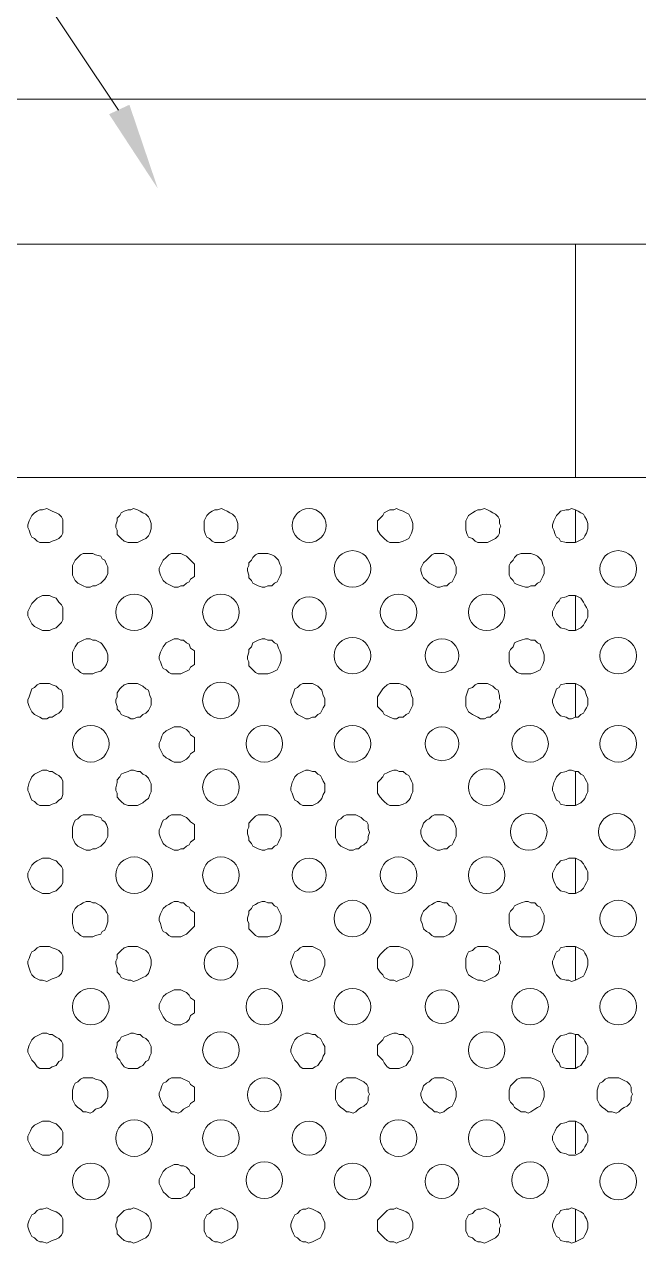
# Model space of a CAD drawing. Header units: inches. Extents: x 0.13 to 4.47, y 0.19 to 3.07.
# Drawn here: x 1.091 to 1.3013, y 1.0475 to 1.4662 of the extents above; entities that cross this region are included whole.
import ezdxf

# ---------------------------------------------------------------- set-up
doc = ezdxf.new("R2010")
doc.units = ezdxf.units.IN
doc.header["$MEASUREMENT"] = 0
doc.layers.add('PDF_PDF5_PDF12_PDF11_0', color=7, linetype='Continuous')
doc.layers.add('PDF_PDF5_PDF12_PDF11_PROYECCION 2', color=7, linetype='Continuous')

msp = doc.modelspace()

# ---------------------------------------------------------------- linework, layer by layer
at = {"layer": 'PDF_PDF5_PDF12_PDF11_0', "lineweight": 5}
for points in [[(1.05264, 1.48004), (1.09444, 1.48004), (1.12323, 1.43685)], [(1.6336, 1.44057), (0.48607, 1.44057)], [(1.6336, 1.39088), (0.48607, 1.39088)], [(1.27973, 1.39088), (1.27973, 1.311)], [(1.27973, 1.29986), (1.27973, 1.28871)], [(1.27973, 1.2706), (1.27973, 1.25852)], [(1.27973, 1.24041), (1.27973, 1.2288)], [(1.27973, 1.21023), (1.27973, 1.19862)], [(1.27973, 1.1805), (1.27973, 1.16843)], [(1.27973, 1.15032), (1.27973, 1.13871)], [(1.27973, 1.12013), (1.27973, 1.10852)], [(1.27973, 1.09041), (1.27973, 1.07927)], [(1.27973, 1.06023), (1.27973, 1.04908)]]:
    msp.add_lwpolyline(points, dxfattribs=at)
at = {"layer": 'PDF_PDF5_PDF12_PDF11_0', "transparency": 33554559}
msp.add_solid([(1.12694, 1.43871), (1.1367, 1.40992), (1.11998, 1.43546)], dxfattribs=at)
at = {"layer": 'PDF_PDF5_PDF12_PDF11_PROYECCION 2', "lineweight": 5}
for points in [[(0.45589, 1.311), (1.66425, 1.311), (1.66425, 1.00682), (0.45589, 1.00682)], [(1.10419, 1.29428), (1.10419, 1.29521), (1.10419, 1.2966), (1.10372, 1.29753), (1.1028, 1.29846), (1.10187, 1.29893), (1.10047, 1.29939), (1.09954, 1.29986), (1.09862, 1.30032), (1.09722, 1.29986), (1.09629, 1.29986), (1.09536, 1.29939), (1.09444, 1.29893), (1.09351, 1.298), (1.09304, 1.29707), (1.09258, 1.29614), (1.09211, 1.29475), (1.09211, 1.29382), (1.09258, 1.29289), (1.09304, 1.2915), (1.09351, 1.29057), (1.09444, 1.2901), (1.09536, 1.28917), (1.09629, 1.28871), (1.09722, 1.28871), (1.09862, 1.28871), (1.09954, 1.28871), (1.10047, 1.28917), (1.10187, 1.28964), (1.1028, 1.2901), (1.10372, 1.29103), (1.10419, 1.29196), (1.10419, 1.29335)], [(1.13437, 1.29428), (1.13437, 1.29521), (1.13391, 1.2966), (1.13345, 1.29753), (1.13252, 1.29846), (1.13159, 1.29893), (1.13066, 1.29939), (1.12973, 1.29986), (1.12834, 1.30032), (1.12741, 1.29986), (1.12648, 1.29986), (1.12509, 1.29939), (1.12416, 1.29893), (1.12369, 1.298), (1.12276, 1.29707), (1.12276, 1.29614), (1.1223, 1.29475), (1.1223, 1.29382), (1.12276, 1.29289), (1.12276, 1.2915), (1.12369, 1.29057), (1.12416, 1.2901), (1.12509, 1.28917), (1.12648, 1.28871), (1.12741, 1.28871), (1.12834, 1.28871), (1.12973, 1.28871), (1.13066, 1.28917), (1.13159, 1.28964), (1.13252, 1.2901), (1.13345, 1.29103), (1.13391, 1.29196), (1.13437, 1.29335)], [(1.1641, 1.29428), (1.1641, 1.29521), (1.16363, 1.2966), (1.16317, 1.29753), (1.16224, 1.29846), (1.16131, 1.29893), (1.16038, 1.29939), (1.15945, 1.29986), (1.15852, 1.30032), (1.15713, 1.29986), (1.1562, 1.29986), (1.15527, 1.29939), (1.15434, 1.29893), (1.15341, 1.298), (1.15295, 1.29707), (1.15249, 1.29614), (1.15249, 1.29475), (1.15249, 1.29382), (1.15249, 1.29289), (1.15295, 1.2915), (1.15341, 1.29057), (1.15434, 1.2901), (1.15527, 1.28917), (1.1562, 1.28871), (1.15713, 1.28871), (1.15852, 1.28871), (1.15945, 1.28871), (1.16038, 1.28917), (1.16131, 1.28964), (1.16224, 1.2901), (1.16317, 1.29103), (1.16363, 1.29196), (1.1641, 1.29335)], [(1.224, 1.29428), (1.224, 1.29521), (1.22354, 1.2966), (1.22307, 1.29753), (1.22261, 1.29846), (1.22168, 1.29893), (1.22075, 1.29939), (1.21936, 1.29986), (1.21843, 1.30032), (1.2175, 1.29986), (1.21611, 1.29986), (1.21518, 1.29939), (1.21425, 1.29893), (1.21379, 1.298), (1.21286, 1.29707), (1.21193, 1.29614), (1.21193, 1.29475), (1.21193, 1.29382), (1.21193, 1.29289), (1.21286, 1.2915), (1.21379, 1.29057), (1.21425, 1.2901), (1.21518, 1.28917), (1.21611, 1.28871), (1.2175, 1.28871), (1.21843, 1.28871), (1.21936, 1.28871), (1.22075, 1.28917), (1.22168, 1.28964), (1.22261, 1.2901), (1.22307, 1.29103), (1.22354, 1.29196), (1.224, 1.29335)], [(1.25419, 1.29428), (1.25373, 1.29521), (1.25373, 1.2966), (1.25326, 1.29753), (1.25233, 1.29846), (1.2514, 1.29893), (1.25047, 1.29939), (1.24955, 1.29986), (1.24862, 1.30032), (1.24722, 1.29986), (1.24629, 1.29986), (1.24537, 1.29939), (1.24444, 1.29893), (1.24304, 1.298), (1.24258, 1.29707), (1.24212, 1.29614), (1.24212, 1.29475), (1.24212, 1.29382), (1.24212, 1.29289), (1.24258, 1.2915), (1.24304, 1.29057), (1.24444, 1.2901), (1.24537, 1.28917), (1.24629, 1.28871), (1.24722, 1.28871), (1.24862, 1.28871), (1.24955, 1.28871), (1.25047, 1.28917), (1.2514, 1.28964), (1.25233, 1.2901), (1.25326, 1.29103), (1.25373, 1.29196), (1.25373, 1.29335)], [(1.28391, 1.29428), (1.28391, 1.29521), (1.28345, 1.2966), (1.28298, 1.29753), (1.28252, 1.29846), (1.28159, 1.29893), (1.28066, 1.29939), (1.27973, 1.29986), (1.27834, 1.30032), (1.27741, 1.29986), (1.27648, 1.29986), (1.27462, 1.29939), (1.27416, 1.29893), (1.27323, 1.298), (1.27277, 1.29707), (1.2723, 1.29614), (1.27184, 1.29475), (1.27184, 1.29382), (1.2723, 1.29289), (1.27277, 1.2915), (1.27323, 1.29057), (1.27416, 1.2901), (1.27462, 1.28917), (1.27648, 1.28871), (1.27741, 1.28871), (1.27834, 1.28871), (1.27973, 1.28871), (1.28066, 1.28917), (1.28159, 1.28964), (1.28252, 1.2901), (1.28298, 1.29103), (1.28345, 1.29196), (1.28391, 1.29335)], [(1.11951, 1.27942), (1.11951, 1.28035), (1.11905, 1.28128), (1.11858, 1.28267), (1.11766, 1.28314), (1.11719, 1.28407), (1.11533, 1.28453), (1.11441, 1.28499), (1.11348, 1.28499), (1.11208, 1.28499), (1.11115, 1.28499), (1.11023, 1.28453), (1.1093, 1.2836), (1.10837, 1.28267), (1.1079, 1.28174), (1.10744, 1.28082), (1.10744, 1.27989), (1.10744, 1.27896), (1.10744, 1.27756), (1.1079, 1.27664), (1.10837, 1.27571), (1.1093, 1.27478), (1.11023, 1.27431), (1.11115, 1.27385), (1.11208, 1.27338), (1.11348, 1.27338), (1.11441, 1.27385), (1.11533, 1.27385), (1.11719, 1.27478), (1.11766, 1.27524), (1.11858, 1.27617), (1.11905, 1.2771), (1.11951, 1.27803)], [(1.14924, 1.27942), (1.14924, 1.28035), (1.14924, 1.28128), (1.14784, 1.28267), (1.14738, 1.28314), (1.14645, 1.28407), (1.14552, 1.28453), (1.14459, 1.28499), (1.14366, 1.28499), (1.14227, 1.28499), (1.14134, 1.28499), (1.14041, 1.28453), (1.13948, 1.2836), (1.13855, 1.28267), (1.13809, 1.28174), (1.13763, 1.28082), (1.13716, 1.27989), (1.13716, 1.27896), (1.13763, 1.27756), (1.13809, 1.27664), (1.13855, 1.27571), (1.13948, 1.27478), (1.14041, 1.27431), (1.14134, 1.27385), (1.14227, 1.27338), (1.14366, 1.27338), (1.14459, 1.27385), (1.14552, 1.27385), (1.14645, 1.27478), (1.14738, 1.27524), (1.14784, 1.27617), (1.14924, 1.2771), (1.14924, 1.27803)], [(1.17896, 1.27942), (1.17896, 1.28035), (1.17849, 1.28128), (1.17803, 1.28267), (1.17756, 1.28314), (1.17663, 1.28407), (1.17571, 1.28453), (1.17431, 1.28499), (1.17338, 1.28499), (1.17246, 1.28499), (1.17106, 1.28499), (1.17013, 1.28453), (1.1692, 1.2836), (1.16874, 1.28267), (1.16781, 1.28174), (1.16781, 1.28082), (1.16735, 1.27989), (1.16735, 1.27896), (1.16781, 1.27756), (1.16781, 1.27664), (1.16874, 1.27571), (1.1692, 1.27478), (1.17013, 1.27431), (1.17106, 1.27385), (1.17246, 1.27338), (1.17338, 1.27338), (1.17431, 1.27385), (1.17571, 1.27385), (1.17663, 1.27478), (1.17756, 1.27524), (1.17803, 1.27617), (1.17849, 1.2771), (1.17896, 1.27803)], [(1.23886, 1.27942), (1.23886, 1.28035), (1.2384, 1.28128), (1.23794, 1.28267), (1.23747, 1.28314), (1.23654, 1.28407), (1.23561, 1.28453), (1.23468, 1.28499), (1.23329, 1.28499), (1.23236, 1.28499), (1.23143, 1.28499), (1.23051, 1.28453), (1.22958, 1.2836), (1.22865, 1.28267), (1.22772, 1.28174), (1.22725, 1.28082), (1.22679, 1.27989), (1.22679, 1.27896), (1.22725, 1.27756), (1.22772, 1.27664), (1.22865, 1.27571), (1.22958, 1.27478), (1.23051, 1.27431), (1.23143, 1.27385), (1.23236, 1.27338), (1.23329, 1.27338), (1.23468, 1.27385), (1.23561, 1.27385), (1.23654, 1.27478), (1.23747, 1.27524), (1.23794, 1.27617), (1.2384, 1.2771), (1.23886, 1.27803)], [(1.26905, 1.27942), (1.26905, 1.28035), (1.26859, 1.28128), (1.26812, 1.28267), (1.26766, 1.28314), (1.26673, 1.28407), (1.2658, 1.28453), (1.26441, 1.28499), (1.26348, 1.28499), (1.26255, 1.28499), (1.26116, 1.28499), (1.25976, 1.28453), (1.25883, 1.2836), (1.25837, 1.28267), (1.25744, 1.28174), (1.25698, 1.28082), (1.25698, 1.27989), (1.25698, 1.27896), (1.25698, 1.27756), (1.25744, 1.27664), (1.25837, 1.27571), (1.25883, 1.27478), (1.25976, 1.27431), (1.26116, 1.27385), (1.26255, 1.27338), (1.26348, 1.27338), (1.26441, 1.27385), (1.2658, 1.27385), (1.26673, 1.27478), (1.26766, 1.27524), (1.26812, 1.27617), (1.26859, 1.2771), (1.26905, 1.27803)], [(1.10419, 1.2641), (1.10419, 1.26549), (1.10419, 1.26642), (1.10372, 1.26735), (1.1028, 1.26828), (1.10187, 1.26967), (1.10047, 1.27013), (1.09954, 1.2706), (1.09862, 1.2706), (1.09722, 1.2706), (1.09629, 1.27013), (1.09536, 1.26967), (1.09444, 1.26874), (1.09351, 1.26781), (1.09304, 1.26688), (1.09258, 1.26595), (1.09211, 1.26503), (1.09211, 1.26363), (1.09258, 1.2627), (1.09304, 1.26177), (1.09351, 1.26085), (1.09444, 1.25992), (1.09536, 1.25945), (1.09629, 1.25899), (1.09722, 1.25852), (1.09862, 1.25852), (1.09954, 1.25852), (1.10047, 1.25899), (1.10187, 1.25945), (1.1028, 1.26038), (1.10372, 1.26131), (1.10419, 1.26224), (1.10419, 1.26317)], [(1.28391, 1.2641), (1.28391, 1.26549), (1.28345, 1.26642), (1.28298, 1.26735), (1.28252, 1.26828), (1.28159, 1.26967), (1.28066, 1.27013), (1.27973, 1.2706), (1.27834, 1.2706), (1.27741, 1.2706), (1.27648, 1.27013), (1.27462, 1.26967), (1.27416, 1.26874), (1.27323, 1.26781), (1.27277, 1.26688), (1.2723, 1.26595), (1.27184, 1.26503), (1.27184, 1.26363), (1.2723, 1.2627), (1.27277, 1.26177), (1.27323, 1.26085), (1.27416, 1.25992), (1.27462, 1.25945), (1.27648, 1.25899), (1.27741, 1.25852), (1.27834, 1.25852), (1.27973, 1.25852), (1.28066, 1.25899), (1.28159, 1.25945), (1.28252, 1.26038), (1.28298, 1.26131), (1.28345, 1.26224), (1.28391, 1.26317)], [(1.11951, 1.24924), (1.11951, 1.25016), (1.11905, 1.25156), (1.11858, 1.25249), (1.11766, 1.25388), (1.11719, 1.25434), (1.11533, 1.25527), (1.11441, 1.25527), (1.11348, 1.25574), (1.11208, 1.25574), (1.11115, 1.25527), (1.11023, 1.25481), (1.1093, 1.25434), (1.10837, 1.25295), (1.1079, 1.25202), (1.10744, 1.25109), (1.10744, 1.2497), (1.10744, 1.24877), (1.10744, 1.24784), (1.1079, 1.24645), (1.10837, 1.24552), (1.1093, 1.24506), (1.11023, 1.24413), (1.11115, 1.24366), (1.11208, 1.24366), (1.11348, 1.24366), (1.11441, 1.24366), (1.11533, 1.24413), (1.11719, 1.24459), (1.11766, 1.24506), (1.11858, 1.24599), (1.11905, 1.24691), (1.11951, 1.24831)], [(1.14924, 1.24924), (1.14924, 1.25016), (1.14924, 1.25156), (1.14784, 1.25249), (1.14738, 1.25388), (1.14645, 1.25434), (1.14552, 1.25527), (1.14459, 1.25527), (1.14366, 1.25574), (1.14227, 1.25574), (1.14134, 1.25527), (1.14041, 1.25481), (1.13948, 1.25434), (1.13855, 1.25295), (1.13809, 1.25202), (1.13763, 1.25109), (1.13716, 1.2497), (1.13716, 1.24877), (1.13763, 1.24784), (1.13809, 1.24645), (1.13855, 1.24552), (1.13948, 1.24506), (1.14041, 1.24413), (1.14134, 1.24366), (1.14227, 1.24366), (1.14366, 1.24366), (1.14459, 1.24366), (1.14552, 1.24413), (1.14645, 1.24459), (1.14738, 1.24506), (1.14784, 1.24599), (1.14924, 1.24691), (1.14924, 1.24831)], [(1.17896, 1.24924), (1.17896, 1.25016), (1.17849, 1.25156), (1.17803, 1.25249), (1.17756, 1.25388), (1.17663, 1.25434), (1.17571, 1.25527), (1.17431, 1.25527), (1.17338, 1.25574), (1.17246, 1.25574), (1.17106, 1.25527), (1.17013, 1.25481), (1.1692, 1.25434), (1.16874, 1.25295), (1.16781, 1.25202), (1.16781, 1.25109), (1.16735, 1.2497), (1.16735, 1.24877), (1.16781, 1.24784), (1.16781, 1.24645), (1.16874, 1.24552), (1.1692, 1.24506), (1.17013, 1.24413), (1.17106, 1.24366), (1.17246, 1.24366), (1.17338, 1.24366), (1.17431, 1.24366), (1.17571, 1.24413), (1.17663, 1.24459), (1.17756, 1.24506), (1.17803, 1.24599), (1.17849, 1.24691), (1.17896, 1.24831)], [(1.26905, 1.24924), (1.26905, 1.25016), (1.26859, 1.25156), (1.26812, 1.25249), (1.26766, 1.25388), (1.26673, 1.25434), (1.2658, 1.25527), (1.26441, 1.25527), (1.26348, 1.25574), (1.26255, 1.25574), (1.26116, 1.25527), (1.25976, 1.25481), (1.25883, 1.25434), (1.25837, 1.25295), (1.25744, 1.25202), (1.25698, 1.25109), (1.25698, 1.2497), (1.25698, 1.24877), (1.25698, 1.24784), (1.25744, 1.24645), (1.25837, 1.24552), (1.25883, 1.24506), (1.25976, 1.24413), (1.26116, 1.24366), (1.26255, 1.24366), (1.26348, 1.24366), (1.26441, 1.24366), (1.2658, 1.24413), (1.26673, 1.24459), (1.26766, 1.24506), (1.26812, 1.24599), (1.26859, 1.24691), (1.26905, 1.24831)], [(1.10419, 1.23438), (1.10419, 1.2353), (1.10419, 1.23623), (1.10372, 1.23809), (1.1028, 1.23855), (1.10187, 1.23948), (1.10047, 1.23995), (1.09954, 1.24041), (1.09862, 1.24041), (1.09722, 1.24041), (1.09629, 1.24041), (1.09536, 1.23995), (1.09444, 1.23902), (1.09351, 1.23855), (1.09304, 1.23716), (1.09258, 1.23577), (1.09211, 1.23484), (1.09211, 1.23391), (1.09258, 1.23252), (1.09304, 1.23159), (1.09351, 1.23066), (1.09444, 1.22973), (1.09536, 1.22927), (1.09629, 1.2288), (1.09722, 1.22834), (1.09862, 1.22834), (1.09954, 1.2288), (1.10047, 1.2288), (1.10187, 1.22973), (1.1028, 1.2302), (1.10372, 1.23112), (1.10419, 1.23205), (1.10419, 1.23298)], [(1.13437, 1.23438), (1.13437, 1.2353), (1.13391, 1.23623), (1.13345, 1.23809), (1.13252, 1.23855), (1.13159, 1.23948), (1.13066, 1.23995), (1.12973, 1.24041), (1.12834, 1.24041), (1.12741, 1.24041), (1.12648, 1.24041), (1.12509, 1.23995), (1.12416, 1.23902), (1.12369, 1.23855), (1.12276, 1.23716), (1.12276, 1.23577), (1.1223, 1.23484), (1.1223, 1.23391), (1.12276, 1.23252), (1.12276, 1.23159), (1.12369, 1.23066), (1.12416, 1.22973), (1.12509, 1.22927), (1.12648, 1.2288), (1.12741, 1.22834), (1.12834, 1.22834), (1.12973, 1.2288), (1.13066, 1.2288), (1.13159, 1.22973), (1.13252, 1.2302), (1.13345, 1.23112), (1.13391, 1.23205), (1.13437, 1.23298)], [(1.19382, 1.23438), (1.19382, 1.2353), (1.19335, 1.23623), (1.19289, 1.23809), (1.19242, 1.23855), (1.1915, 1.23948), (1.19057, 1.23995), (1.18964, 1.24041), (1.18824, 1.24041), (1.18732, 1.24041), (1.18639, 1.24041), (1.18546, 1.23995), (1.18453, 1.23902), (1.1836, 1.23855), (1.18314, 1.23716), (1.18267, 1.23577), (1.18221, 1.23484), (1.18221, 1.23391), (1.18267, 1.23252), (1.18314, 1.23159), (1.1836, 1.23066), (1.18453, 1.22973), (1.18546, 1.22927), (1.18639, 1.2288), (1.18732, 1.22834), (1.18824, 1.22834), (1.18964, 1.2288), (1.19057, 1.2288), (1.1915, 1.22973), (1.19242, 1.2302), (1.19289, 1.23112), (1.19335, 1.23205), (1.19382, 1.23298)], [(1.224, 1.23438), (1.224, 1.2353), (1.22354, 1.23623), (1.22307, 1.23809), (1.22261, 1.23855), (1.22168, 1.23948), (1.22075, 1.23995), (1.21936, 1.24041), (1.21843, 1.24041), (1.2175, 1.24041), (1.21611, 1.24041), (1.21518, 1.23995), (1.21425, 1.23902), (1.21379, 1.23855), (1.21286, 1.23716), (1.21193, 1.23577), (1.21193, 1.23484), (1.21193, 1.23391), (1.21193, 1.23252), (1.21286, 1.23159), (1.21379, 1.23066), (1.21425, 1.22973), (1.21518, 1.22927), (1.21611, 1.2288), (1.2175, 1.22834), (1.21843, 1.22834), (1.21936, 1.2288), (1.22075, 1.2288), (1.22168, 1.22973), (1.22261, 1.2302), (1.22307, 1.23112), (1.22354, 1.23205), (1.224, 1.23298)], [(1.25419, 1.23438), (1.25373, 1.2353), (1.25373, 1.23623), (1.25326, 1.23809), (1.25233, 1.23855), (1.2514, 1.23948), (1.25047, 1.23995), (1.24955, 1.24041), (1.24862, 1.24041), (1.24722, 1.24041), (1.24629, 1.24041), (1.24537, 1.23995), (1.24444, 1.23902), (1.24304, 1.23855), (1.24258, 1.23716), (1.24212, 1.23577), (1.24212, 1.23484), (1.24212, 1.23391), (1.24212, 1.23252), (1.24258, 1.23159), (1.24304, 1.23066), (1.24444, 1.22973), (1.24537, 1.22927), (1.24629, 1.2288), (1.24722, 1.22834), (1.24862, 1.22834), (1.24955, 1.2288), (1.25047, 1.2288), (1.2514, 1.22973), (1.25233, 1.2302), (1.25326, 1.23112), (1.25373, 1.23205), (1.25373, 1.23298)], [(1.28391, 1.23438), (1.28391, 1.2353), (1.28345, 1.23623), (1.28298, 1.23809), (1.28252, 1.23855), (1.28159, 1.23948), (1.28066, 1.23995), (1.27973, 1.24041), (1.27834, 1.24041), (1.27741, 1.24041), (1.27648, 1.24041), (1.27462, 1.23995), (1.27416, 1.23902), (1.27323, 1.23855), (1.27277, 1.23716), (1.2723, 1.23577), (1.27184, 1.23484), (1.27184, 1.23391), (1.2723, 1.23252), (1.27277, 1.23159), (1.27323, 1.23066), (1.27416, 1.22973), (1.27462, 1.22927), (1.27648, 1.2288), (1.27741, 1.22834), (1.27834, 1.22834), (1.27973, 1.2288), (1.28066, 1.2288), (1.28159, 1.22973), (1.28252, 1.2302), (1.28298, 1.23112), (1.28345, 1.23205), (1.28391, 1.23298)], [(1.14924, 1.21905), (1.14924, 1.22044), (1.14924, 1.22184), (1.14784, 1.22277), (1.14738, 1.22369), (1.14645, 1.22462), (1.14552, 1.22509), (1.14459, 1.22555), (1.14366, 1.22555), (1.14227, 1.22555), (1.14134, 1.22509), (1.14041, 1.22462), (1.13948, 1.22416), (1.13855, 1.22323), (1.13809, 1.2223), (1.13763, 1.22091), (1.13716, 1.21998), (1.13716, 1.21859), (1.13763, 1.21766), (1.13809, 1.21673), (1.13855, 1.2158), (1.13948, 1.21487), (1.14041, 1.21441), (1.14134, 1.21394), (1.14227, 1.21348), (1.14366, 1.21348), (1.14459, 1.21348), (1.14552, 1.21394), (1.14645, 1.21441), (1.14738, 1.21533), (1.14784, 1.21626), (1.14924, 1.21719), (1.14924, 1.21812)], [(1.10419, 1.20419), (1.10419, 1.20605), (1.10419, 1.20698), (1.10372, 1.2079), (1.1028, 1.20883), (1.10187, 1.2093), (1.10047, 1.21023), (1.09954, 1.21023), (1.09862, 1.21069), (1.09722, 1.21069), (1.09629, 1.21023), (1.09536, 1.20976), (1.09444, 1.2093), (1.09351, 1.20837), (1.09304, 1.20744), (1.09258, 1.20651), (1.09211, 1.20465), (1.09211, 1.20372), (1.09258, 1.2028), (1.09304, 1.2014), (1.09351, 1.20047), (1.09444, 1.20001), (1.09536, 1.19908), (1.09629, 1.19862), (1.09722, 1.19862), (1.09862, 1.19862), (1.09954, 1.19862), (1.10047, 1.19908), (1.10187, 1.19955), (1.1028, 1.20047), (1.10372, 1.20094), (1.10419, 1.20233), (1.10419, 1.20326)], [(1.13437, 1.20419), (1.13437, 1.20605), (1.13391, 1.20698), (1.13345, 1.2079), (1.13252, 1.20883), (1.13159, 1.2093), (1.13066, 1.21023), (1.12973, 1.21023), (1.12834, 1.21069), (1.12741, 1.21069), (1.12648, 1.21023), (1.12509, 1.20976), (1.12416, 1.2093), (1.12369, 1.20837), (1.12276, 1.20744), (1.12276, 1.20651), (1.1223, 1.20465), (1.1223, 1.20372), (1.12276, 1.2028), (1.12276, 1.2014), (1.12369, 1.20047), (1.12416, 1.20001), (1.12509, 1.19908), (1.12648, 1.19862), (1.12741, 1.19862), (1.12834, 1.19862), (1.12973, 1.19862), (1.13066, 1.19908), (1.13159, 1.19955), (1.13252, 1.20047), (1.13345, 1.20094), (1.13391, 1.20233), (1.13437, 1.20326)], [(1.19382, 1.20419), (1.19382, 1.20605), (1.19335, 1.20698), (1.19289, 1.2079), (1.19242, 1.20883), (1.1915, 1.2093), (1.19057, 1.21023), (1.18964, 1.21023), (1.18824, 1.21069), (1.18732, 1.21069), (1.18639, 1.21023), (1.18546, 1.20976), (1.18453, 1.2093), (1.1836, 1.20837), (1.18314, 1.20744), (1.18267, 1.20651), (1.18221, 1.20465), (1.18221, 1.20372), (1.18267, 1.2028), (1.18314, 1.2014), (1.1836, 1.20047), (1.18453, 1.20001), (1.18546, 1.19908), (1.18639, 1.19862), (1.18732, 1.19862), (1.18824, 1.19862), (1.18964, 1.19862), (1.19057, 1.19908), (1.1915, 1.19955), (1.19242, 1.20047), (1.19289, 1.20094), (1.19335, 1.20233), (1.19382, 1.20326)], [(1.224, 1.20419), (1.224, 1.20605), (1.22354, 1.20698), (1.22307, 1.2079), (1.22261, 1.20883), (1.22168, 1.2093), (1.22075, 1.21023), (1.21936, 1.21023), (1.21843, 1.21069), (1.2175, 1.21069), (1.21611, 1.21023), (1.21518, 1.20976), (1.21425, 1.2093), (1.21379, 1.20837), (1.21286, 1.20744), (1.21193, 1.20651), (1.21193, 1.20465), (1.21193, 1.20372), (1.21193, 1.2028), (1.21286, 1.2014), (1.21379, 1.20047), (1.21425, 1.20001), (1.21518, 1.19908), (1.21611, 1.19862), (1.2175, 1.19862), (1.21843, 1.19862), (1.21936, 1.19862), (1.22075, 1.19908), (1.22168, 1.19955), (1.22261, 1.20047), (1.22307, 1.20094), (1.22354, 1.20233), (1.224, 1.20326)], [(1.28391, 1.20419), (1.28391, 1.20605), (1.28345, 1.20698), (1.28298, 1.2079), (1.28252, 1.20883), (1.28159, 1.2093), (1.28066, 1.21023), (1.27973, 1.21023), (1.27834, 1.21069), (1.27741, 1.21069), (1.27648, 1.21023), (1.27462, 1.20976), (1.27416, 1.2093), (1.27323, 1.20837), (1.27277, 1.20744), (1.2723, 1.20651), (1.27184, 1.20465), (1.27184, 1.20372), (1.2723, 1.2028), (1.27277, 1.2014), (1.27323, 1.20047), (1.27416, 1.20001), (1.27462, 1.19908), (1.27648, 1.19862), (1.27741, 1.19862), (1.27834, 1.19862), (1.27973, 1.19862), (1.28066, 1.19908), (1.28159, 1.19955), (1.28252, 1.20047), (1.28298, 1.20094), (1.28345, 1.20233), (1.28391, 1.20326)], [(1.11951, 1.18933), (1.11951, 1.19072), (1.11905, 1.19211), (1.11858, 1.19304), (1.11766, 1.19351), (1.11719, 1.19444), (1.11533, 1.1949), (1.11441, 1.19537), (1.11348, 1.19537), (1.11208, 1.19537), (1.11115, 1.19537), (1.11023, 1.1949), (1.1093, 1.19397), (1.10837, 1.19351), (1.1079, 1.19258), (1.10744, 1.19119), (1.10744, 1.19026), (1.10744, 1.18886), (1.10744, 1.18747), (1.1079, 1.18654), (1.10837, 1.18561), (1.1093, 1.18468), (1.11023, 1.18422), (1.11115, 1.18376), (1.11208, 1.18329), (1.11348, 1.18329), (1.11441, 1.18376), (1.11533, 1.18376), (1.11719, 1.18468), (1.11766, 1.18515), (1.11858, 1.18608), (1.11905, 1.18701), (1.11951, 1.18794)], [(1.14924, 1.18933), (1.14924, 1.19072), (1.14924, 1.19211), (1.14784, 1.19304), (1.14738, 1.19351), (1.14645, 1.19444), (1.14552, 1.1949), (1.14459, 1.19537), (1.14366, 1.19537), (1.14227, 1.19537), (1.14134, 1.19537), (1.14041, 1.1949), (1.13948, 1.19397), (1.13855, 1.19351), (1.13809, 1.19258), (1.13763, 1.19119), (1.13716, 1.19026), (1.13716, 1.18886), (1.13763, 1.18747), (1.13809, 1.18654), (1.13855, 1.18561), (1.13948, 1.18468), (1.14041, 1.18422), (1.14134, 1.18376), (1.14227, 1.18329), (1.14366, 1.18329), (1.14459, 1.18376), (1.14552, 1.18376), (1.14645, 1.18468), (1.14738, 1.18515), (1.14784, 1.18608), (1.14924, 1.18701), (1.14924, 1.18794)], [(1.17896, 1.18933), (1.17896, 1.19072), (1.17849, 1.19211), (1.17803, 1.19304), (1.17756, 1.19351), (1.17663, 1.19444), (1.17571, 1.1949), (1.17431, 1.19537), (1.17338, 1.19537), (1.17246, 1.19537), (1.17106, 1.19537), (1.17013, 1.1949), (1.1692, 1.19397), (1.16874, 1.19351), (1.16781, 1.19258), (1.16781, 1.19119), (1.16735, 1.19026), (1.16735, 1.18886), (1.16781, 1.18747), (1.16781, 1.18654), (1.16874, 1.18561), (1.1692, 1.18468), (1.17013, 1.18422), (1.17106, 1.18376), (1.17246, 1.18329), (1.17338, 1.18329), (1.17431, 1.18376), (1.17571, 1.18376), (1.17663, 1.18468), (1.17756, 1.18515), (1.17803, 1.18608), (1.17849, 1.18701), (1.17896, 1.18794)], [(1.20914, 1.18933), (1.20868, 1.19072), (1.20868, 1.19211), (1.20821, 1.19304), (1.20729, 1.19351), (1.20636, 1.19444), (1.20543, 1.1949), (1.2045, 1.19537), (1.20357, 1.19537), (1.20218, 1.19537), (1.20125, 1.19537), (1.20032, 1.1949), (1.19939, 1.19397), (1.19846, 1.19351), (1.198, 1.19258), (1.19753, 1.19119), (1.19753, 1.19026), (1.19753, 1.18886), (1.19753, 1.18747), (1.198, 1.18654), (1.19846, 1.18561), (1.19939, 1.18468), (1.20032, 1.18422), (1.20125, 1.18376), (1.20218, 1.18329), (1.20357, 1.18329), (1.2045, 1.18376), (1.20543, 1.18376), (1.20636, 1.18468), (1.20729, 1.18515), (1.20821, 1.18608), (1.20868, 1.18701), (1.20868, 1.18794)], [(1.23886, 1.18933), (1.23886, 1.19072), (1.2384, 1.19211), (1.23794, 1.19304), (1.23747, 1.19351), (1.23654, 1.19444), (1.23561, 1.1949), (1.23468, 1.19537), (1.23329, 1.19537), (1.23236, 1.19537), (1.23143, 1.19537), (1.23051, 1.1949), (1.22958, 1.19397), (1.22865, 1.19351), (1.22772, 1.19258), (1.22725, 1.19119), (1.22679, 1.19026), (1.22679, 1.18886), (1.22725, 1.18747), (1.22772, 1.18654), (1.22865, 1.18561), (1.22958, 1.18468), (1.23051, 1.18422), (1.23143, 1.18376), (1.23236, 1.18329), (1.23329, 1.18329), (1.23468, 1.18376), (1.23561, 1.18376), (1.23654, 1.18468), (1.23747, 1.18515), (1.23794, 1.18608), (1.2384, 1.18701), (1.23886, 1.18794)], [(1.10419, 1.17493), (1.10419, 1.17586), (1.10419, 1.17679), (1.10372, 1.17772), (1.1028, 1.17865), (1.10187, 1.17958), (1.10047, 1.18004), (1.09954, 1.1805), (1.09862, 1.1805), (1.09722, 1.1805), (1.09629, 1.18004), (1.09536, 1.17958), (1.09444, 1.17911), (1.09351, 1.17818), (1.09304, 1.17725), (1.09258, 1.17633), (1.09211, 1.1754), (1.09211, 1.174), (1.09258, 1.17261), (1.09304, 1.17168), (1.09351, 1.17075), (1.09444, 1.16982), (1.09536, 1.16936), (1.09629, 1.16889), (1.09722, 1.16843), (1.09862, 1.16843), (1.09954, 1.16843), (1.10047, 1.16889), (1.10187, 1.16936), (1.1028, 1.17029), (1.10372, 1.17122), (1.10419, 1.17215), (1.10419, 1.17307)], [(1.28391, 1.17493), (1.28391, 1.17586), (1.28345, 1.17679), (1.28298, 1.17772), (1.28252, 1.17865), (1.28159, 1.17958), (1.28066, 1.18004), (1.27973, 1.1805), (1.27834, 1.1805), (1.27741, 1.1805), (1.27648, 1.18004), (1.27462, 1.17958), (1.27416, 1.17911), (1.27323, 1.17818), (1.27277, 1.17725), (1.2723, 1.17633), (1.27184, 1.1754), (1.27184, 1.174), (1.2723, 1.17261), (1.27277, 1.17168), (1.27323, 1.17075), (1.27416, 1.16982), (1.27462, 1.16936), (1.27648, 1.16889), (1.27741, 1.16843), (1.27834, 1.16843), (1.27973, 1.16843), (1.28066, 1.16889), (1.28159, 1.16936), (1.28252, 1.17029), (1.28298, 1.17122), (1.28345, 1.17215), (1.28391, 1.17307)], [(1.11951, 1.15961), (1.11951, 1.161), (1.11905, 1.16193), (1.11858, 1.16286), (1.11766, 1.16379), (1.11719, 1.16425), (1.11533, 1.16518), (1.11441, 1.16518), (1.11348, 1.16564), (1.11208, 1.16564), (1.11115, 1.16518), (1.11023, 1.16472), (1.1093, 1.16425), (1.10837, 1.16332), (1.1079, 1.16239), (1.10744, 1.16146), (1.10744, 1.16007), (1.10744, 1.15914), (1.10744, 1.15821), (1.1079, 1.15636), (1.10837, 1.15543), (1.1093, 1.15496), (1.11023, 1.15403), (1.11115, 1.15357), (1.11208, 1.15357), (1.11348, 1.15357), (1.11441, 1.15357), (1.11533, 1.15403), (1.11719, 1.1545), (1.11766, 1.15543), (1.11858, 1.15589), (1.11905, 1.15728), (1.11951, 1.15868)], [(1.14924, 1.15961), (1.14924, 1.161), (1.14924, 1.16193), (1.14784, 1.16286), (1.14738, 1.16379), (1.14645, 1.16425), (1.14552, 1.16518), (1.14459, 1.16518), (1.14366, 1.16564), (1.14227, 1.16564), (1.14134, 1.16518), (1.14041, 1.16472), (1.13948, 1.16425), (1.13855, 1.16332), (1.13809, 1.16239), (1.13763, 1.16146), (1.13716, 1.16007), (1.13716, 1.15914), (1.13763, 1.15821), (1.13809, 1.15636), (1.13855, 1.15543), (1.13948, 1.15496), (1.14041, 1.15403), (1.14134, 1.15357), (1.14227, 1.15357), (1.14366, 1.15357), (1.14459, 1.15357), (1.14552, 1.15403), (1.14645, 1.1545), (1.14738, 1.15543), (1.14784, 1.15589), (1.14924, 1.15728), (1.14924, 1.15868)], [(1.17896, 1.15961), (1.17896, 1.161), (1.17849, 1.16193), (1.17803, 1.16286), (1.17756, 1.16379), (1.17663, 1.16425), (1.17571, 1.16518), (1.17431, 1.16518), (1.17338, 1.16564), (1.17246, 1.16564), (1.17106, 1.16518), (1.17013, 1.16472), (1.1692, 1.16425), (1.16874, 1.16332), (1.16781, 1.16239), (1.16781, 1.16146), (1.16735, 1.16007), (1.16735, 1.15914), (1.16781, 1.15821), (1.16781, 1.15636), (1.16874, 1.15543), (1.1692, 1.15496), (1.17013, 1.15403), (1.17106, 1.15357), (1.17246, 1.15357), (1.17338, 1.15357), (1.17431, 1.15357), (1.17571, 1.15403), (1.17663, 1.1545), (1.17756, 1.15543), (1.17803, 1.15589), (1.17849, 1.15728), (1.17896, 1.15868)], [(1.23886, 1.15961), (1.23886, 1.161), (1.2384, 1.16193), (1.23794, 1.16286), (1.23747, 1.16379), (1.23654, 1.16425), (1.23561, 1.16518), (1.23468, 1.16518), (1.23329, 1.16564), (1.23236, 1.16564), (1.23143, 1.16518), (1.23051, 1.16472), (1.22958, 1.16425), (1.22865, 1.16332), (1.22772, 1.16239), (1.22725, 1.16146), (1.22679, 1.16007), (1.22679, 1.15914), (1.22725, 1.15821), (1.22772, 1.15636), (1.22865, 1.15543), (1.22958, 1.15496), (1.23051, 1.15403), (1.23143, 1.15357), (1.23236, 1.15357), (1.23329, 1.15357), (1.23468, 1.15357), (1.23561, 1.15403), (1.23654, 1.1545), (1.23747, 1.15543), (1.23794, 1.15589), (1.2384, 1.15728), (1.23886, 1.15868)], [(1.26905, 1.15961), (1.26905, 1.161), (1.26859, 1.16193), (1.26812, 1.16286), (1.26766, 1.16379), (1.26673, 1.16425), (1.2658, 1.16518), (1.26441, 1.16518), (1.26348, 1.16564), (1.26255, 1.16564), (1.26116, 1.16518), (1.25976, 1.16472), (1.25883, 1.16425), (1.25837, 1.16332), (1.25744, 1.16239), (1.25698, 1.16146), (1.25698, 1.16007), (1.25698, 1.15914), (1.25698, 1.15821), (1.25744, 1.15636), (1.25837, 1.15543), (1.25883, 1.15496), (1.25976, 1.15403), (1.26116, 1.15357), (1.26255, 1.15357), (1.26348, 1.15357), (1.26441, 1.15357), (1.2658, 1.15403), (1.26673, 1.1545), (1.26766, 1.15543), (1.26812, 1.15589), (1.26859, 1.15728), (1.26905, 1.15868)], [(1.10419, 1.14475), (1.10419, 1.14567), (1.10419, 1.14707), (1.10372, 1.148), (1.1028, 1.14893), (1.10187, 1.14939), (1.10047, 1.14985), (1.09954, 1.15032), (1.09862, 1.15032), (1.09722, 1.15032), (1.09629, 1.15032), (1.09536, 1.14985), (1.09444, 1.14893), (1.09351, 1.14846), (1.09304, 1.14753), (1.09258, 1.14614), (1.09211, 1.14521), (1.09211, 1.14428), (1.09258, 1.14289), (1.09304, 1.1415), (1.09351, 1.14057), (1.09444, 1.13964), (1.09536, 1.13917), (1.09629, 1.13871), (1.09722, 1.13871), (1.09862, 1.13824), (1.09954, 1.13871), (1.10047, 1.13917), (1.10187, 1.13964), (1.1028, 1.1401), (1.10372, 1.14103), (1.10419, 1.14242), (1.10419, 1.14382)], [(1.13437, 1.14475), (1.13437, 1.14567), (1.13391, 1.14707), (1.13345, 1.148), (1.13252, 1.14893), (1.13159, 1.14939), (1.13066, 1.14985), (1.12973, 1.15032), (1.12834, 1.15032), (1.12741, 1.15032), (1.12648, 1.15032), (1.12509, 1.14985), (1.12416, 1.14893), (1.12369, 1.14846), (1.12276, 1.14753), (1.12276, 1.14614), (1.1223, 1.14521), (1.1223, 1.14428), (1.12276, 1.14289), (1.12276, 1.1415), (1.12369, 1.14057), (1.12416, 1.13964), (1.12509, 1.13917), (1.12648, 1.13871), (1.12741, 1.13871), (1.12834, 1.13824), (1.12973, 1.13871), (1.13066, 1.13917), (1.13159, 1.13964), (1.13252, 1.1401), (1.13345, 1.14103), (1.13391, 1.14242), (1.13437, 1.14382)], [(1.19382, 1.14475), (1.19382, 1.14567), (1.19335, 1.14707), (1.19289, 1.148), (1.19242, 1.14893), (1.1915, 1.14939), (1.19057, 1.14985), (1.18964, 1.15032), (1.18824, 1.15032), (1.18732, 1.15032), (1.18639, 1.15032), (1.18546, 1.14985), (1.18453, 1.14893), (1.1836, 1.14846), (1.18314, 1.14753), (1.18267, 1.14614), (1.18221, 1.14521), (1.18221, 1.14428), (1.18267, 1.14289), (1.18314, 1.1415), (1.1836, 1.14057), (1.18453, 1.13964), (1.18546, 1.13917), (1.18639, 1.13871), (1.18732, 1.13871), (1.18824, 1.13824), (1.18964, 1.13871), (1.19057, 1.13917), (1.1915, 1.13964), (1.19242, 1.1401), (1.19289, 1.14103), (1.19335, 1.14242), (1.19382, 1.14382)], [(1.224, 1.14475), (1.224, 1.14567), (1.22354, 1.14707), (1.22307, 1.148), (1.22261, 1.14893), (1.22168, 1.14939), (1.22075, 1.14985), (1.21936, 1.15032), (1.21843, 1.15032), (1.2175, 1.15032), (1.21611, 1.15032), (1.21518, 1.14985), (1.21425, 1.14893), (1.21379, 1.14846), (1.21286, 1.14753), (1.21193, 1.14614), (1.21193, 1.14521), (1.21193, 1.14428), (1.21193, 1.14289), (1.21286, 1.1415), (1.21379, 1.14057), (1.21425, 1.13964), (1.21518, 1.13917), (1.21611, 1.13871), (1.2175, 1.13871), (1.21843, 1.13824), (1.21936, 1.13871), (1.22075, 1.13917), (1.22168, 1.13964), (1.22261, 1.1401), (1.22307, 1.14103), (1.22354, 1.14242), (1.224, 1.14382)], [(1.25419, 1.14475), (1.25373, 1.14567), (1.25373, 1.14707), (1.25326, 1.148), (1.25233, 1.14893), (1.2514, 1.14939), (1.25047, 1.14985), (1.24955, 1.15032), (1.24862, 1.15032), (1.24722, 1.15032), (1.24629, 1.15032), (1.24537, 1.14985), (1.24444, 1.14893), (1.24304, 1.14846), (1.24258, 1.14753), (1.24212, 1.14614), (1.24212, 1.14521), (1.24212, 1.14428), (1.24212, 1.14289), (1.24258, 1.1415), (1.24304, 1.14057), (1.24444, 1.13964), (1.24537, 1.13917), (1.24629, 1.13871), (1.24722, 1.13871), (1.24862, 1.13824), (1.24955, 1.13871), (1.25047, 1.13917), (1.2514, 1.13964), (1.25233, 1.1401), (1.25326, 1.14103), (1.25373, 1.14242), (1.25373, 1.14382)], [(1.28391, 1.14475), (1.28391, 1.14567), (1.28345, 1.14707), (1.28298, 1.148), (1.28252, 1.14893), (1.28159, 1.14939), (1.28066, 1.14985), (1.27973, 1.15032), (1.27834, 1.15032), (1.27741, 1.15032), (1.27648, 1.15032), (1.27462, 1.14985), (1.27416, 1.14893), (1.27323, 1.14846), (1.27277, 1.14753), (1.2723, 1.14614), (1.27184, 1.14521), (1.27184, 1.14428), (1.2723, 1.14289), (1.27277, 1.1415), (1.27323, 1.14057), (1.27416, 1.13964), (1.27462, 1.13917), (1.27648, 1.13871), (1.27741, 1.13871), (1.27834, 1.13824), (1.27973, 1.13871), (1.28066, 1.13917), (1.28159, 1.13964), (1.28252, 1.1401), (1.28298, 1.14103), (1.28345, 1.14242), (1.28391, 1.14382)], [(1.14924, 1.12989), (1.14924, 1.13081), (1.14924, 1.13174), (1.14784, 1.13267), (1.14738, 1.1336), (1.14645, 1.13453), (1.14552, 1.13499), (1.14459, 1.13546), (1.14366, 1.13546), (1.14227, 1.13546), (1.14134, 1.13499), (1.14041, 1.13453), (1.13948, 1.13406), (1.13855, 1.13314), (1.13809, 1.13221), (1.13763, 1.13128), (1.13716, 1.13035), (1.13716, 1.12896), (1.13763, 1.12803), (1.13809, 1.1271), (1.13855, 1.12617), (1.13948, 1.12478), (1.14041, 1.12431), (1.14134, 1.12385), (1.14227, 1.12338), (1.14366, 1.12338), (1.14459, 1.12338), (1.14552, 1.12385), (1.14645, 1.12431), (1.14738, 1.12524), (1.14784, 1.12663), (1.14924, 1.12756), (1.14924, 1.12849)], [(1.10419, 1.11456), (1.10419, 1.11595), (1.10419, 1.11688), (1.10372, 1.11781), (1.1028, 1.11874), (1.10187, 1.1192), (1.10047, 1.12013), (1.09954, 1.12013), (1.09862, 1.1206), (1.09722, 1.1206), (1.09629, 1.12013), (1.09536, 1.11967), (1.09444, 1.1192), (1.09351, 1.11828), (1.09304, 1.11735), (1.09258, 1.11642), (1.09211, 1.11502), (1.09211, 1.1141), (1.09258, 1.11317), (1.09304, 1.11224), (1.09351, 1.11131), (1.09444, 1.11038), (1.09536, 1.10899), (1.09629, 1.10852), (1.09722, 1.10852), (1.09862, 1.10852), (1.09954, 1.10852), (1.10047, 1.10899), (1.10187, 1.10945), (1.1028, 1.11084), (1.10372, 1.11131), (1.10419, 1.1127), (1.10419, 1.11363)], [(1.13437, 1.11456), (1.13437, 1.11595), (1.13391, 1.11688), (1.13345, 1.11781), (1.13252, 1.11874), (1.13159, 1.1192), (1.13066, 1.12013), (1.12973, 1.12013), (1.12834, 1.1206), (1.12741, 1.1206), (1.12648, 1.12013), (1.12509, 1.11967), (1.12416, 1.1192), (1.12369, 1.11828), (1.12276, 1.11735), (1.12276, 1.11642), (1.1223, 1.11502), (1.1223, 1.1141), (1.12276, 1.11317), (1.12276, 1.11224), (1.12369, 1.11131), (1.12416, 1.11038), (1.12509, 1.10899), (1.12648, 1.10852), (1.12741, 1.10852), (1.12834, 1.10852), (1.12973, 1.10852), (1.13066, 1.10899), (1.13159, 1.10945), (1.13252, 1.11084), (1.13345, 1.11131), (1.13391, 1.1127), (1.13437, 1.11363)], [(1.19382, 1.11456), (1.19382, 1.11595), (1.19335, 1.11688), (1.19289, 1.11781), (1.19242, 1.11874), (1.1915, 1.1192), (1.19057, 1.12013), (1.18964, 1.12013), (1.18824, 1.1206), (1.18732, 1.1206), (1.18639, 1.12013), (1.18546, 1.11967), (1.18453, 1.1192), (1.1836, 1.11828), (1.18314, 1.11735), (1.18267, 1.11642), (1.18221, 1.11502), (1.18221, 1.1141), (1.18267, 1.11317), (1.18314, 1.11224), (1.1836, 1.11131), (1.18453, 1.11038), (1.18546, 1.10899), (1.18639, 1.10852), (1.18732, 1.10852), (1.18824, 1.10852), (1.18964, 1.10852), (1.19057, 1.10899), (1.1915, 1.10945), (1.19242, 1.11084), (1.19289, 1.11131), (1.19335, 1.1127), (1.19382, 1.11363)], [(1.224, 1.11456), (1.224, 1.11595), (1.22354, 1.11688), (1.22307, 1.11781), (1.22261, 1.11874), (1.22168, 1.1192), (1.22075, 1.12013), (1.21936, 1.12013), (1.21843, 1.1206), (1.2175, 1.1206), (1.21611, 1.12013), (1.21518, 1.11967), (1.21425, 1.1192), (1.21379, 1.11828), (1.21286, 1.11735), (1.21193, 1.11642), (1.21193, 1.11502), (1.21193, 1.1141), (1.21193, 1.11317), (1.21286, 1.11224), (1.21379, 1.11131), (1.21425, 1.11038), (1.21518, 1.10899), (1.21611, 1.10852), (1.2175, 1.10852), (1.21843, 1.10852), (1.21936, 1.10852), (1.22075, 1.10899), (1.22168, 1.10945), (1.22261, 1.11084), (1.22307, 1.11131), (1.22354, 1.1127), (1.224, 1.11363)], [(1.28391, 1.11456), (1.28391, 1.11595), (1.28345, 1.11688), (1.28298, 1.11781), (1.28252, 1.11874), (1.28159, 1.1192), (1.28066, 1.12013), (1.27973, 1.12013), (1.27834, 1.1206), (1.27741, 1.1206), (1.27648, 1.12013), (1.27462, 1.11967), (1.27416, 1.1192), (1.27323, 1.11828), (1.27277, 1.11735), (1.2723, 1.11642), (1.27184, 1.11502), (1.27184, 1.1141), (1.2723, 1.11317), (1.27277, 1.11224), (1.27323, 1.11131), (1.27416, 1.11038), (1.27462, 1.10899), (1.27648, 1.10852), (1.27741, 1.10852), (1.27834, 1.10852), (1.27973, 1.10852), (1.28066, 1.10899), (1.28159, 1.10945), (1.28252, 1.11084), (1.28298, 1.11131), (1.28345, 1.1127), (1.28391, 1.11363)], [(1.11951, 1.0997), (1.11951, 1.10063), (1.11905, 1.10202), (1.11858, 1.10295), (1.11766, 1.10388), (1.11719, 1.10434), (1.11533, 1.10481), (1.11441, 1.10527), (1.11348, 1.10527), (1.11208, 1.10527), (1.11115, 1.10527), (1.11023, 1.10481), (1.1093, 1.10388), (1.10837, 1.10341), (1.1079, 1.10249), (1.10744, 1.10109), (1.10744, 1.10016), (1.10744, 1.09923), (1.10744, 1.09784), (1.1079, 1.09691), (1.10837, 1.09598), (1.1093, 1.09506), (1.11023, 1.09459), (1.11115, 1.09366), (1.11208, 1.09366), (1.11348, 1.0932), (1.11441, 1.09366), (1.11533, 1.09459), (1.11719, 1.09506), (1.11766, 1.09552), (1.11858, 1.09645), (1.11905, 1.09738), (1.11951, 1.09877)], [(1.14924, 1.0997), (1.14924, 1.10063), (1.14924, 1.10202), (1.14784, 1.10295), (1.14738, 1.10388), (1.14645, 1.10434), (1.14552, 1.10481), (1.14459, 1.10527), (1.14366, 1.10527), (1.14227, 1.10527), (1.14134, 1.10527), (1.14041, 1.10481), (1.13948, 1.10388), (1.13855, 1.10341), (1.13809, 1.10249), (1.13763, 1.10109), (1.13716, 1.10016), (1.13716, 1.09923), (1.13763, 1.09784), (1.13809, 1.09691), (1.13855, 1.09598), (1.13948, 1.09506), (1.14041, 1.09459), (1.14134, 1.09366), (1.14227, 1.09366), (1.14366, 1.0932), (1.14459, 1.09366), (1.14552, 1.09459), (1.14645, 1.09506), (1.14738, 1.09552), (1.14784, 1.09645), (1.14924, 1.09738), (1.14924, 1.09877)], [(1.20914, 1.0997), (1.20868, 1.10063), (1.20868, 1.10202), (1.20821, 1.10295), (1.20729, 1.10388), (1.20636, 1.10434), (1.20543, 1.10481), (1.2045, 1.10527), (1.20357, 1.10527), (1.20218, 1.10527), (1.20125, 1.10527), (1.20032, 1.10481), (1.19939, 1.10388), (1.19846, 1.10341), (1.198, 1.10249), (1.19753, 1.10109), (1.19753, 1.10016), (1.19753, 1.09923), (1.19753, 1.09784), (1.198, 1.09691), (1.19846, 1.09598), (1.19939, 1.09506), (1.20032, 1.09459), (1.20125, 1.09366), (1.20218, 1.09366), (1.20357, 1.0932), (1.2045, 1.09366), (1.20543, 1.09459), (1.20636, 1.09506), (1.20729, 1.09552), (1.20821, 1.09645), (1.20868, 1.09738), (1.20868, 1.09877)], [(1.23886, 1.0997), (1.23886, 1.10063), (1.2384, 1.10202), (1.23794, 1.10295), (1.23747, 1.10388), (1.23654, 1.10434), (1.23561, 1.10481), (1.23468, 1.10527), (1.23329, 1.10527), (1.23236, 1.10527), (1.23143, 1.10527), (1.23051, 1.10481), (1.22958, 1.10388), (1.22865, 1.10341), (1.22772, 1.10249), (1.22725, 1.10109), (1.22679, 1.10016), (1.22679, 1.09923), (1.22725, 1.09784), (1.22772, 1.09691), (1.22865, 1.09598), (1.22958, 1.09506), (1.23051, 1.09459), (1.23143, 1.09366), (1.23236, 1.09366), (1.23329, 1.0932), (1.23468, 1.09366), (1.23561, 1.09459), (1.23654, 1.09506), (1.23747, 1.09552), (1.23794, 1.09645), (1.2384, 1.09738), (1.23886, 1.09877)], [(1.26905, 1.0997), (1.26905, 1.10063), (1.26859, 1.10202), (1.26812, 1.10295), (1.26766, 1.10388), (1.26673, 1.10434), (1.2658, 1.10481), (1.26441, 1.10527), (1.26348, 1.10527), (1.26255, 1.10527), (1.26116, 1.10527), (1.25976, 1.10481), (1.25883, 1.10388), (1.25837, 1.10341), (1.25744, 1.10249), (1.25698, 1.10109), (1.25698, 1.10016), (1.25698, 1.09923), (1.25698, 1.09784), (1.25744, 1.09691), (1.25837, 1.09598), (1.25883, 1.09506), (1.25976, 1.09459), (1.26116, 1.09366), (1.26255, 1.09366), (1.26348, 1.0932), (1.26441, 1.09366), (1.2658, 1.09459), (1.26673, 1.09506), (1.26766, 1.09552), (1.26812, 1.09645), (1.26859, 1.09738), (1.26905, 1.09877)], [(1.29924, 1.0997), (1.29877, 1.10063), (1.29877, 1.10202), (1.29831, 1.10295), (1.29738, 1.10388), (1.29645, 1.10434), (1.29552, 1.10481), (1.29459, 1.10527), (1.29366, 1.10527), (1.29227, 1.10527), (1.29088, 1.10527), (1.28995, 1.10481), (1.28902, 1.10388), (1.28809, 1.10341), (1.28763, 1.10249), (1.28716, 1.10109), (1.28716, 1.10016), (1.28716, 1.09923), (1.28716, 1.09784), (1.28763, 1.09691), (1.28809, 1.09598), (1.28902, 1.09506), (1.28995, 1.09459), (1.29088, 1.09366), (1.29227, 1.09366), (1.29366, 1.0932), (1.29459, 1.09366), (1.29552, 1.09459), (1.29645, 1.09506), (1.29738, 1.09552), (1.29831, 1.09645), (1.29877, 1.09738), (1.29877, 1.09877)], [(1.10419, 1.08484), (1.10419, 1.08577), (1.10419, 1.0867), (1.10372, 1.08762), (1.1028, 1.08855), (1.10187, 1.08948), (1.10047, 1.08995), (1.09954, 1.09041), (1.09862, 1.09041), (1.09722, 1.09041), (1.09629, 1.08995), (1.09536, 1.08948), (1.09444, 1.08902), (1.09351, 1.08809), (1.09304, 1.08716), (1.09258, 1.08623), (1.09211, 1.0853), (1.09211, 1.08391), (1.09258, 1.08298), (1.09304, 1.08205), (1.09351, 1.08112), (1.09444, 1.08019), (1.09536, 1.07973), (1.09629, 1.07927), (1.09722, 1.0788), (1.09862, 1.0788), (1.09954, 1.0788), (1.10047, 1.07927), (1.10187, 1.07973), (1.1028, 1.08066), (1.10372, 1.08159), (1.10419, 1.08252), (1.10419, 1.08345)], [(1.28391, 1.08484), (1.28391, 1.08577), (1.28345, 1.0867), (1.28298, 1.08762), (1.28252, 1.08855), (1.28159, 1.08948), (1.28066, 1.08995), (1.27973, 1.09041), (1.27834, 1.09041), (1.27741, 1.09041), (1.27648, 1.08995), (1.27462, 1.08948), (1.27416, 1.08902), (1.27323, 1.08809), (1.27277, 1.08716), (1.2723, 1.08623), (1.27184, 1.0853), (1.27184, 1.08391), (1.2723, 1.08298), (1.27277, 1.08205), (1.27323, 1.08112), (1.27416, 1.08019), (1.27462, 1.07973), (1.27648, 1.07927), (1.27741, 1.0788), (1.27834, 1.0788), (1.27973, 1.0788), (1.28066, 1.07927), (1.28159, 1.07973), (1.28252, 1.08066), (1.28298, 1.08159), (1.28345, 1.08252), (1.28391, 1.08345)], [(1.14924, 1.06951), (1.14924, 1.07091), (1.14924, 1.07184), (1.14784, 1.07276), (1.14738, 1.07369), (1.14645, 1.07462), (1.14552, 1.07509), (1.14459, 1.07509), (1.14366, 1.07555), (1.14227, 1.07555), (1.14134, 1.07509), (1.14041, 1.07462), (1.13948, 1.07416), (1.13855, 1.07323), (1.13809, 1.0723), (1.13763, 1.07137), (1.13716, 1.07044), (1.13716, 1.06905), (1.13763, 1.06812), (1.13809, 1.06719), (1.13855, 1.06626), (1.13948, 1.06533), (1.14041, 1.0644), (1.14134, 1.06394), (1.14227, 1.06394), (1.14366, 1.06394), (1.14459, 1.06394), (1.14552, 1.0644), (1.14645, 1.06487), (1.14738, 1.0658), (1.14784, 1.06673), (1.14924, 1.06766), (1.14924, 1.06858)], [(1.10419, 1.05465), (1.10419, 1.05558), (1.10419, 1.05697), (1.10372, 1.0579), (1.1028, 1.05883), (1.10187, 1.0593), (1.10047, 1.05976), (1.09954, 1.06023), (1.09862, 1.06069), (1.09722, 1.06023), (1.09629, 1.06023), (1.09536, 1.05976), (1.09444, 1.05883), (1.09351, 1.05837), (1.09304, 1.05744), (1.09258, 1.05651), (1.09211, 1.05512), (1.09211, 1.05419), (1.09258, 1.05279), (1.09304, 1.05187), (1.09351, 1.05094), (1.09444, 1.05047), (1.09536, 1.04954), (1.09629, 1.04908), (1.09722, 1.04908), (1.09862, 1.04862), (1.09954, 1.04908), (1.10047, 1.04954), (1.10187, 1.05001), (1.1028, 1.05047), (1.10372, 1.0514), (1.10419, 1.05233), (1.10419, 1.05372)], [(1.13437, 1.05465), (1.13437, 1.05558), (1.13391, 1.05697), (1.13345, 1.0579), (1.13252, 1.05883), (1.13159, 1.0593), (1.13066, 1.05976), (1.12973, 1.06023), (1.12834, 1.06069), (1.12741, 1.06023), (1.12648, 1.06023), (1.12509, 1.05976), (1.12416, 1.05883), (1.12369, 1.05837), (1.12276, 1.05744), (1.12276, 1.05651), (1.1223, 1.05512), (1.1223, 1.05419), (1.12276, 1.05279), (1.12276, 1.05187), (1.12369, 1.05094), (1.12416, 1.05047), (1.12509, 1.04954), (1.12648, 1.04908), (1.12741, 1.04908), (1.12834, 1.04862), (1.12973, 1.04908), (1.13066, 1.04954), (1.13159, 1.05001), (1.13252, 1.05047), (1.13345, 1.0514), (1.13391, 1.05233), (1.13437, 1.05372)], [(1.1641, 1.05465), (1.1641, 1.05558), (1.16363, 1.05697), (1.16317, 1.0579), (1.16224, 1.05883), (1.16131, 1.0593), (1.16038, 1.05976), (1.15945, 1.06023), (1.15852, 1.06069), (1.15713, 1.06023), (1.1562, 1.06023), (1.15527, 1.05976), (1.15434, 1.05883), (1.15341, 1.05837), (1.15295, 1.05744), (1.15249, 1.05651), (1.15249, 1.05512), (1.15249, 1.05419), (1.15249, 1.05279), (1.15295, 1.05187), (1.15341, 1.05094), (1.15434, 1.05047), (1.15527, 1.04954), (1.1562, 1.04908), (1.15713, 1.04908), (1.15852, 1.04862), (1.15945, 1.04908), (1.16038, 1.04954), (1.16131, 1.05001), (1.16224, 1.05047), (1.16317, 1.0514), (1.16363, 1.05233), (1.1641, 1.05372)], [(1.19382, 1.05465), (1.19382, 1.05558), (1.19335, 1.05697), (1.19289, 1.0579), (1.19242, 1.05883), (1.1915, 1.0593), (1.19057, 1.05976), (1.18964, 1.06023), (1.18824, 1.06069), (1.18732, 1.06023), (1.18639, 1.06023), (1.18546, 1.05976), (1.18453, 1.05883), (1.1836, 1.05837), (1.18314, 1.05744), (1.18267, 1.05651), (1.18221, 1.05512), (1.18221, 1.05419), (1.18267, 1.05279), (1.18314, 1.05187), (1.1836, 1.05094), (1.18453, 1.05047), (1.18546, 1.04954), (1.18639, 1.04908), (1.18732, 1.04908), (1.18824, 1.04862), (1.18964, 1.04908), (1.19057, 1.04954), (1.1915, 1.05001), (1.19242, 1.05047), (1.19289, 1.0514), (1.19335, 1.05233), (1.19382, 1.05372)], [(1.224, 1.05465), (1.224, 1.05558), (1.22354, 1.05697), (1.22307, 1.0579), (1.22261, 1.05883), (1.22168, 1.0593), (1.22075, 1.05976), (1.21936, 1.06023), (1.21843, 1.06069), (1.2175, 1.06023), (1.21611, 1.06023), (1.21518, 1.05976), (1.21425, 1.05883), (1.21379, 1.05837), (1.21286, 1.05744), (1.21193, 1.05651), (1.21193, 1.05512), (1.21193, 1.05419), (1.21193, 1.05279), (1.21286, 1.05187), (1.21379, 1.05094), (1.21425, 1.05047), (1.21518, 1.04954), (1.21611, 1.04908), (1.2175, 1.04908), (1.21843, 1.04862), (1.21936, 1.04908), (1.22075, 1.04954), (1.22168, 1.05001), (1.22261, 1.05047), (1.22307, 1.0514), (1.22354, 1.05233), (1.224, 1.05372)], [(1.25419, 1.05465), (1.25373, 1.05558), (1.25373, 1.05697), (1.25326, 1.0579), (1.25233, 1.05883), (1.2514, 1.0593), (1.25047, 1.05976), (1.24955, 1.06023), (1.24862, 1.06069), (1.24722, 1.06023), (1.24629, 1.06023), (1.24537, 1.05976), (1.24444, 1.05883), (1.24304, 1.05837), (1.24258, 1.05744), (1.24212, 1.05651), (1.24212, 1.05512), (1.24212, 1.05419), (1.24212, 1.05279), (1.24258, 1.05187), (1.24304, 1.05094), (1.24444, 1.05047), (1.24537, 1.04954), (1.24629, 1.04908), (1.24722, 1.04908), (1.24862, 1.04862), (1.24955, 1.04908), (1.25047, 1.04954), (1.2514, 1.05001), (1.25233, 1.05047), (1.25326, 1.0514), (1.25373, 1.05233), (1.25373, 1.05372)], [(1.28391, 1.05465), (1.28391, 1.05558), (1.28345, 1.05697), (1.28298, 1.0579), (1.28252, 1.05883), (1.28159, 1.0593), (1.28066, 1.05976), (1.27973, 1.06023), (1.27834, 1.06069), (1.27741, 1.06023), (1.27648, 1.06023), (1.27462, 1.05976), (1.27416, 1.05883), (1.27323, 1.05837), (1.27277, 1.05744), (1.2723, 1.05651), (1.27184, 1.05512), (1.27184, 1.05419), (1.2723, 1.05279), (1.27277, 1.05187), (1.27323, 1.05094), (1.27416, 1.05047), (1.27462, 1.04954), (1.27648, 1.04908), (1.27741, 1.04908), (1.27834, 1.04862), (1.27973, 1.04908), (1.28066, 1.04954), (1.28159, 1.05001), (1.28252, 1.05047), (1.28298, 1.0514), (1.28345, 1.05233), (1.28391, 1.05372)]]:
    msp.add_lwpolyline(points, close=True, dxfattribs=at)
for centre, radius in [((1.18848, 1.29452), 0.0058), ((1.20334, 1.27965), 0.00627), ((1.29436, 1.27965), 0.00627), ((1.12857, 1.26479), 0.00627), ((1.15829, 1.26479), 0.00627), ((1.18848, 1.26433), 0.0058), ((1.21913, 1.26479), 0.00627), ((1.24931, 1.26479), 0.00627), ((1.20334, 1.24993), 0.00627), ((1.23399, 1.24993), 0.0058), ((1.29436, 1.24993), 0.00627), ((1.15829, 1.23461), 0.00627), ((1.11371, 1.21975), 0.00627), ((1.17315, 1.21975), 0.00627), ((1.20334, 1.21975), 0.00627), ((1.23399, 1.21975), 0.0058), ((1.26417, 1.21975), 0.00627), ((1.29436, 1.21975), 0.00627), ((1.15829, 1.20489), 0.00627), ((1.24931, 1.20489), 0.00627), ((1.26371, 1.18956), 0.00627), ((1.2939, 1.18956), 0.00627), ((1.12857, 1.1747), 0.00627), ((1.15829, 1.1747), 0.00627), ((1.21913, 1.1747), 0.00627), ((1.24931, 1.1747), 0.00627), ((1.18848, 1.1747), 0.0058), ((1.20334, 1.15984), 0.00627), ((1.29436, 1.15984), 0.00627), ((1.15829, 1.14451), 0.0058), ((1.11371, 1.12965), 0.00627), ((1.17315, 1.12965), 0.00627), ((1.20334, 1.12965), 0.00627), ((1.23399, 1.12965), 0.0058), ((1.26417, 1.12965), 0.00627), ((1.29436, 1.12965), 0.00627), ((1.15829, 1.11479), 0.00627), ((1.24931, 1.11479), 0.00627), ((1.17315, 1.09947), 0.0058), ((1.12857, 1.08461), 0.00627), ((1.15829, 1.08461), 0.00627), ((1.18848, 1.08461), 0.0058), ((1.21913, 1.08461), 0.00627), ((1.24931, 1.08461), 0.00627), ((1.17315, 1.07021), 0.00627), ((1.26417, 1.07021), 0.00627), ((1.11371, 1.06975), 0.00627), ((1.20334, 1.06975), 0.00627), ((1.23399, 1.06975), 0.0058), ((1.29436, 1.06975), 0.00627)]:
    msp.add_circle(centre, radius, dxfattribs=at)

doc.saveas('drawing.dxf')
